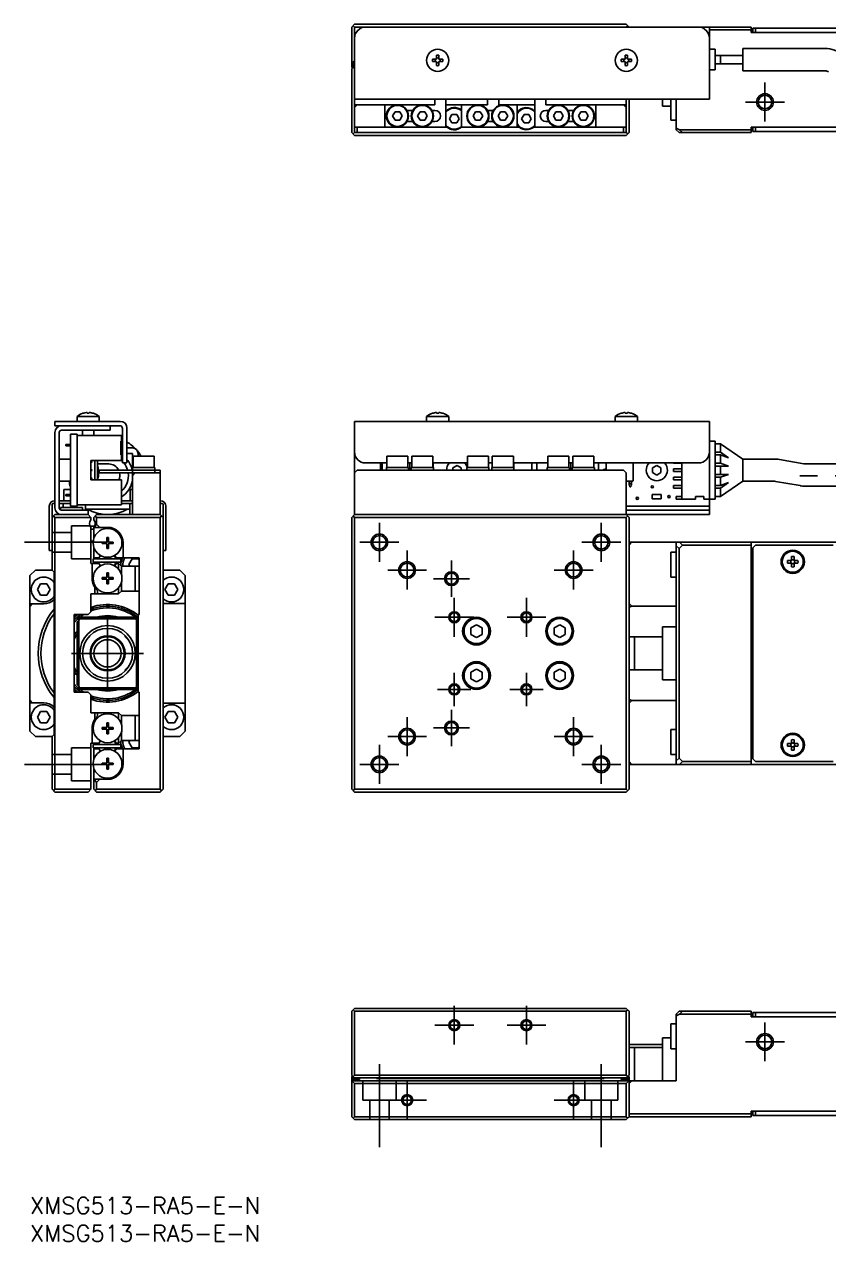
# Model space of a CAD drawing. Extents: x -1 to 589, y -8 to 215.
# Drawn here: x -1 to 144, y -8 to 211.3 of the extents above; entities that cross this region are included whole.
import ezdxf

# ---------------------------------------------------------------- set-up
doc = ezdxf.new("R2010")
doc.units = 0
doc.header["$LTSCALE"] = 0.5
doc.linetypes.add('CENTER', pattern=[50.8, 31.75, -6.35, 6.35, -6.35])
doc.linetypes.add('DASHED', pattern=[19.05, 12.7, -6.35])
for name, color, linetype in [('MSM_CENTER', 1, 'CENTER'), ('MSM_CONTINUOUS', 7, 'CONTINUOUS'), ('MSM_DASHED', 4, 'DASHED'), ('MSM_NARROW', 5, 'CONTINUOUS'), ('MSM_PART_NUMBER', 7, 'CONTINUOUS')]:
    doc.layers.add(name, color=color, linetype=linetype)
doc.styles.get("Standard").update_dxf_attribs({"font": 'txt.shx', "height": 1, "bigfont": 'bigfont.shx'})

# ---------------------------------------------------------------- blocks, each defined once
blk = doc.blocks.new('*U2')
at = {"layer": 'MSM_PART_NUMBER'}
blk.add_text('XMSG513-RA5-E-N', height=3, dxfattribs=at).set_placement((0, -3))
blk = doc.blocks.new('*U3')
at = {"layer": 'MSM_PART_NUMBER'}
blk.add_text('XMSG513-RA5-E-N', height=3, dxfattribs=at).set_placement((0, -8))

msp = doc.modelspace()

# ---------------------------------------------------------------- linework, layer by layer
at = {"layer": 'MSM_CENTER'}
for p, q in [((132.5, 200.83), (132.5, 193.83)), ((129, 197.33), (136, 197.33)), ((288, 130), (138, 130)), ((63, 121.5), (63, 114.5)), ((103, 121.5), (103, 114.5)), ((14, 118), (-1, 118)), ((59.5, 118), (66.5, 118)), ((68, 116.5), (68, 109.5)), ((98, 116.5), (98, 109.5)), ((99.5, 118), (106.5, 118)), ((76, 108.2), (76, 114.7)), ((64.5, 113), (71.5, 113)), ((94.5, 113), (101.5, 113)), ((72.75, 111.45), (79.25, 111.45)), ((76.5, 108), (76.5, 101)), ((89.5, 108), (89.5, 101)), ((14, 91.5), (14, 104.5)), ((73, 104.5), (80, 104.5)), ((86, 104.5), (93, 104.5)), ((7.5, 98), (20.5, 98)), ((76.5, 88.5), (76.5, 94.5)), ((89.5, 88.5), (89.5, 94.5)), ((73.5, 91.5), (79.5, 91.5)), ((86.5, 91.5), (92.5, 91.5)), ((76, 81.3), (76, 87.8)), ((68, 86.5), (68, 79.5)), ((98, 86.5), (98, 79.5)), ((72.75, 84.55), (79.25, 84.55)), ((63, 81.5), (63, 74.5)), ((64.5, 83), (71.5, 83)), ((94.5, 83), (101.5, 83)), ((103, 81.5), (103, 74.5)), ((-1, 78), (14, 78)), ((59.5, 78), (66.5, 78)), ((99.5, 78), (106.5, 78)), ((76.5, 27.5), (76.5, 34.5)), ((89.5, 27.5), (89.5, 34.5)), ((73, 31), (80, 31)), ((86, 31), (93, 31)), ((132.5, 24.5), (132.5, 31.5)), ((129, 28), (136, 28)), ((63, 9), (63, 24)), ((103, 9), (103, 24)), ((68, 14), (68, 21)), ((98, 14), (98, 21)), ((64.5, 17.5), (71.5, 17.5)), ((94.5, 17.5), (101.5, 17.5))]:
    msp.add_line(p, q, dxfattribs=at)
at = {"layer": 'MSM_CONTINUOUS'}
for p, q in [((58.5, 211.33), (58, 210.83)), ((58, 203.63), (58, 210.83)), ((58.25, 211.08), (58.5, 210.83)), ((58.5, 211.33), (107.5, 211.33)), ((58.5, 191.83), (58.5, 210.83)), ((58.5, 210.83), (130, 210.83)), ((108, 210.83), (107.5, 211.33)), ((107.5, 210.83), (107.75, 211.08)), ((122.5, 210.83), (122.5, 197.83)), ((130, 210.83), (130, 209.83)), ((130.3, 209.83), (130.3, 210.63)), ((130.3, 210.63), (145.3, 210.63)), ((130.8, 210.63), (130.8, 209.83)), ((130, 210.33), (122.5, 210.33)), ((145.5, 209.83), (130, 209.83)), ((123.5, 206.83), (122.5, 206.83)), ((123.5, 206.83), (123.5, 203.13)), ((128.5, 206.98), (128.5, 202.98)), ((143.33, 206.98), (128.5, 206.98)), ((58.5, 204.83), (58, 204.33)), ((58.5, 204.33), (58, 204.33)), ((58, 204.13), (58.5, 204.13)), ((72.57, 205.03), (73.3, 205.03)), ((73.3, 204.63), (72.57, 204.63)), ((73.3, 205.03), (73.3, 205.76)), ((73.3, 203.9), (73.3, 204.63)), ((73.7, 205.76), (73.7, 205.03)), ((73.7, 205.03), (74.43, 205.03)), ((73.7, 204.63), (73.7, 203.9)), ((74.43, 204.63), (73.7, 204.63)), ((106.57, 205.03), (107.3, 205.03)), ((107.3, 204.63), (106.57, 204.63)), ((107.3, 205.03), (107.3, 205.76)), ((107.3, 203.9), (107.3, 204.63)), ((107.7, 205.76), (107.7, 205.03)), ((107.7, 205.03), (108.43, 205.03)), ((107.7, 204.63), (107.7, 203.9)), ((108.43, 204.63), (107.7, 204.63)), ((128.5, 205.73), (123.5, 205.73)), ((123.5, 204.23), (128.5, 204.23)), ((124.5, 205.73), (124.5, 204.23)), ((58.5, 203.83), (58, 203.33)), ((58.1, 203.53), (58, 203.63)), ((58, 191.83), (58, 203.33)), ((58.1, 203.43), (58.1, 203.63)), ((58.5, 203.33), (58.25, 203.58)), ((58.5, 203.93), (58.4, 203.93)), ((123.5, 203.13), (122.5, 203.13)), ((128.5, 202.98), (143.33, 202.98)), ((122.5, 197.83), (58.5, 197.83)), ((73, 196.83), (73, 197.83)), ((75, 197.83), (75, 192.83)), ((82.5, 196.83), (82.5, 197.83)), ((84.5, 197.83), (84.5, 196.83)), ((91, 197.83), (91, 192.83)), ((93, 197.83), (93, 196.83)), ((107.5, 197.83), (107.5, 191.83)), ((108, 197.83), (108, 191.83)), ((114, 196.58), (114, 197.83)), ((115.5, 197.83), (115.5, 194.08)), ((116.5, 192.33), (116.5, 197.83)), ((73, 196.83), (58.5, 196.83)), ((58.5, 196.33), (59, 196.83)), ((64, 192.83), (64, 196.83)), ((65.38, 194.83), (65.82, 195.58)), ((65.82, 195.58), (66.68, 195.58)), ((66.68, 195.58), (67.12, 194.83)), ((69.02, 195.83), (67.98, 195.83)), ((69.88, 194.83), (70.32, 195.58)), ((70.32, 195.58), (71.18, 195.58)), ((71.18, 195.58), (71.62, 194.83)), ((73, 195.83), (72.48, 195.83)), ((75, 196.83), (82.5, 196.83)), ((77.8, 196.83), (77.8, 192.83)), ((79.88, 194.83), (80.32, 195.58)), ((80.32, 195.58), (81.18, 195.58)), ((81.18, 195.58), (81.62, 194.83)), ((83.52, 195.83), (82.48, 195.83)), ((84.38, 194.83), (84.82, 195.58)), ((84.5, 196.83), (91, 196.83)), ((84.82, 195.58), (85.68, 195.58)), ((85.68, 195.58), (86.12, 194.83)), ((87.8, 192.83), (87.8, 196.83)), ((93, 196.83), (107.5, 196.83)), ((93.52, 195.83), (93, 195.83)), ((94.38, 194.83), (94.82, 195.58)), ((94.82, 195.58), (95.68, 195.58)), ((95.68, 195.58), (96.12, 194.83)), ((98.02, 195.83), (96.98, 195.83)), ((98.88, 194.83), (99.32, 195.58)), ((99.32, 195.58), (100.18, 195.58)), ((100.18, 195.58), (100.62, 194.83)), ((102, 192.83), (102, 196.83)), ((107, 196.83), (107.5, 196.33)), ((114, 196.58), (115.5, 196.58)), ((65.82, 194.08), (65.38, 194.83)), ((66.68, 194.08), (65.82, 194.08)), ((67.12, 194.83), (66.68, 194.08)), ((67.98, 193.83), (69.02, 193.83)), ((70.32, 194.08), (69.88, 194.83)), ((71.18, 194.08), (70.32, 194.08)), ((71.62, 194.83), (71.18, 194.08)), ((72.48, 193.83), (73, 193.83)), ((75.63, 194.33), (76.07, 195.08)), ((76.07, 193.58), (75.63, 194.33)), ((76.07, 195.08), (76.93, 195.08)), ((76.93, 193.58), (76.07, 193.58)), ((76.93, 195.08), (77.37, 194.33)), ((77.37, 194.33), (76.93, 193.58)), ((80.32, 194.08), (79.88, 194.83)), ((81.18, 194.08), (80.32, 194.08)), ((81.62, 194.83), (81.18, 194.08)), ((82.48, 193.83), (83.52, 193.83)), ((84.82, 194.08), (84.38, 194.83)), ((85.68, 194.08), (84.82, 194.08)), ((86.12, 194.83), (85.68, 194.08)), ((88.63, 194.33), (89.07, 195.08)), ((89.07, 193.58), (88.63, 194.33)), ((89.07, 195.08), (89.93, 195.08)), ((89.93, 193.58), (89.07, 193.58)), ((89.93, 195.08), (90.37, 194.33)), ((90.37, 194.33), (89.93, 193.58)), ((93, 193.83), (93.52, 193.83)), ((94.82, 194.08), (94.38, 194.83)), ((95.68, 194.08), (94.82, 194.08)), ((96.12, 194.83), (95.68, 194.08)), ((96.98, 193.83), (98.02, 193.83)), ((99.32, 194.08), (98.88, 194.83)), ((100.18, 194.08), (99.32, 194.08)), ((100.62, 194.83), (100.18, 194.08)), ((115.5, 194.08), (116.5, 194.08)), ((58, 191.83), (58.5, 191.33)), ((58.25, 191.58), (58.5, 191.83)), ((58.5, 192.83), (75.18, 192.83)), ((107.5, 191.83), (58.5, 191.83)), ((107.5, 191.33), (58.5, 191.33)), ((59, 192.83), (59, 191.83)), ((77.8, 192.83), (88.18, 192.83)), ((90.82, 192.83), (107.5, 192.83)), ((107, 191.83), (107, 192.83)), ((107.5, 191.83), (107.75, 191.58)), ((107.5, 191.33), (108, 191.83)), ((116.5, 192.63), (117.11, 192.33)), ((117, 191.83), (116.5, 192.33)), ((130, 191.83), (117, 191.83)), ((117.11, 192.33), (130, 192.33)), ((117.11, 192.33), (117.61, 191.83)), ((145.5, 192.83), (130, 192.83)), ((130, 192.83), (130, 191.83)), ((130.3, 192.03), (130.3, 192.83)), ((145.5, 192.03), (130.3, 192.03)), ((130.8, 192.83), (130.8, 192.03)), ((12.5, 140.7), (8.5, 140.7)), ((8.5, 140.7), (8.5, 139.8)), ((9.57, 141.26), (9.55, 141.26)), ((10.3, 141.26), (10.3, 141.39)), ((10.7, 141.26), (10.3, 141.26)), ((10.7, 141.39), (10.7, 141.26)), ((11.45, 141.26), (11.43, 141.26)), ((12.5, 139.8), (12.5, 140.7)), ((75.5, 140.7), (71.5, 140.7)), ((71.5, 140.7), (71.5, 139.8)), ((72.57, 141.26), (72.55, 141.26)), ((73.3, 141.26), (73.3, 141.39)), ((73.7, 141.26), (73.3, 141.26)), ((73.7, 141.39), (73.7, 141.26)), ((74.45, 141.26), (74.43, 141.26)), ((75.5, 139.8), (75.5, 140.7)), ((109.5, 140.7), (105.5, 140.7)), ((105.5, 140.7), (105.5, 139.8)), ((106.57, 141.26), (106.55, 141.26)), ((107.3, 141.26), (107.3, 141.39)), ((107.7, 141.26), (107.3, 141.26)), ((107.7, 141.39), (107.7, 141.26)), ((108.45, 141.26), (108.43, 141.26)), ((109.5, 139.8), (109.5, 140.7)), ((4.5, 139), (4.5, 139.8)), ((4.5, 139.8), (16.3, 139.8)), ((16.2, 139), (4.5, 139)), ((5.7, 138.2), (14.5, 138.2)), ((9.5, 138.2), (9.5, 137.25)), ((11.5, 137.25), (11.5, 138.2)), ((14.5, 139), (14.5, 138.2)), ((16.7, 132.3), (16.7, 138.5)), ((17.5, 138.6), (17.5, 132.3)), ((58.5, 123), (58.5, 139.8)), ((58.5, 139.8), (122.5, 139.8)), ((122.5, 139.8), (122.5, 123)), ((4.5, 137.8), (4.5, 124.2)), ((5.3, 124.2), (5.3, 137.8)), ((7.3, 137.5), (8.5, 137.5)), ((7.3, 124.5), (7.3, 137.5)), ((8.5, 124.5), (8.5, 137.5)), ((16.5, 137.25), (8.5, 137.25)), ((16.4, 133.75), (16.4, 136.25)), ((16.5, 136.25), (16.4, 136.25)), ((16.5, 136.25), (16.5, 137.25)), ((123.5, 136.25), (122.5, 136.25)), ((123.5, 136.25), (123.5, 125.75)), ((6.5, 135.62), (6.5, 135.38)), ((7.3, 135.62), (6.5, 135.62)), ((7.3, 135.38), (6.5, 135.38)), ((16.4, 135.45), (16.5, 135.45)), ((16.4, 135.07), (16.5, 135.07)), ((16.4, 134.92), (16.5, 134.92)), ((16.4, 134.55), (16.5, 134.55)), ((16.7, 134), (16.4, 134)), ((16.5, 134.55), (16.5, 135.45)), ((16.5, 135), (16.7, 135)), ((17.5, 135), (18.5, 135)), ((18.5, 134), (17.5, 134)), ((18.5, 131.5), (18.5, 134)), ((19.5, 133.5), (19.5, 134)), ((124.5, 135.75), (123.5, 135.75)), ((123.5, 134.25), (124.5, 134.25)), ((124.5, 135.75), (124.5, 134.25)), ((128.5, 133), (124.5, 135.75)), ((124.5, 134.25), (125.95, 133.25)), ((7.3, 133), (5.3, 133)), ((11, 132.75), (16.5, 132.75)), ((11, 129.25), (11, 132.75)), ((11.7, 132.75), (11.7, 129.25)), ((12.2, 132.75), (12.2, 129.25)), ((14.21, 132.13), (12.2, 132.13)), ((16.5, 133.75), (16.4, 133.75)), ((16.5, 132.75), (16.5, 133.75)), ((17.5, 132.3), (16.7, 132.3)), ((22.4, 133.5), (18.6, 133.5)), ((18.6, 133.5), (18.6, 131.5)), ((22.4, 131.5), (22.4, 133.5)), ((64.35, 132.3), (60.5, 132.3)), ((63.2, 131), (63.2, 132.3)), ((63.5, 131), (63.5, 132.3)), ((68.15, 133.5), (64.35, 133.5)), ((64.35, 133.5), (64.35, 131.5)), ((68.15, 131.5), (68.15, 133.5)), ((68.85, 132.3), (68.15, 132.3)), ((68.5, 131), (68.5, 132.3)), ((72.65, 133.5), (68.85, 133.5)), ((68.85, 133.5), (68.85, 131.5)), ((72.65, 131.5), (72.65, 133.5)), ((78.85, 132.3), (72.65, 132.3)), ((72.67, 131.5), (72.67, 132.3)), ((76.25, 131.43), (77, 131.87)), ((77, 131.87), (77.75, 131.43)), ((82.65, 133.5), (78.85, 133.5)), ((78.85, 133.5), (78.85, 131.5)), ((82.65, 131.5), (82.65, 133.5)), ((83.35, 132.3), (82.65, 132.3)), ((87.15, 133.5), (83.35, 133.5)), ((83.35, 133.5), (83.35, 131.5)), ((87.15, 131.5), (87.15, 133.5)), ((93.35, 132.3), (87.15, 132.3)), ((87.25, 132.3), (87.25, 131.5)), ((90.45, 131), (90.45, 132.3)), ((91.37, 132.3), (91.37, 131)), ((97.15, 133.5), (93.35, 133.5)), ((93.35, 133.5), (93.35, 131.5)), ((97.15, 131.5), (97.15, 133.5)), ((97.85, 132.3), (97.15, 132.3)), ((97.5, 131), (97.5, 132.3)), ((101.65, 133.5), (97.85, 133.5)), ((97.85, 133.5), (97.85, 131.5)), ((101.65, 131.5), (101.65, 133.5)), ((120.5, 132.3), (101.65, 132.3)), ((102.5, 131), (102.5, 132.3)), ((103.86, 131), (103.86, 132.3)), ((108.76, 132.3), (108.76, 129.15)), ((112.25, 131.43), (113, 131.87)), ((113, 131.87), (113.75, 131.43)), ((116, 132.25), (116, 132.3)), ((116, 132.25), (117.5, 132.25)), ((117.5, 132.3), (117.5, 125.75)), ((124.5, 133.75), (123.5, 133.75)), ((123.5, 132.25), (124.5, 132.25)), ((125.95, 131.75), (123.5, 131.75)), ((124.5, 133.75), (124.5, 132.25)), ((125.95, 133.25), (124.5, 133.75)), ((124.5, 132.25), (125.95, 131.75)), ((124.5, 131.75), (124.5, 130.25)), ((128.5, 133), (128.5, 129)), ((134.24, 133), (128.5, 133)), ((139.51, 132.15), (135.11, 132.92)), ((152, 132.13), (139.69, 132.13)), ((12.35, 130.13), (12.35, 131)), ((12.5, 130.5), (12.5, 131)), ((22.5, 131), (12.5, 131)), ((12.5, 130.5), (23.5, 130.5)), ((18.5, 131.5), (18.5, 123)), ((18.5, 131.5), (22.5, 131.5)), ((18.5, 130), (19, 130.5)), ((22.5, 130.5), (22.5, 131.5)), ((22.5, 131), (23.5, 131)), ((23.5, 123), (23.5, 131)), ((59, 131), (58.5, 130.5)), ((107, 131), (59, 131)), ((64.25, 131.5), (68.25, 131.5)), ((64.25, 131.5), (64.25, 131)), ((68.25, 131), (68.25, 131.5)), ((68.75, 131.5), (72.75, 131.5)), ((68.75, 131.5), (68.75, 131)), ((72.75, 131), (72.75, 131.5)), ((76.25, 131), (76.25, 131.43)), ((77.75, 131.43), (77.75, 131)), ((78.75, 131.5), (82.75, 131.5)), ((78.75, 131.5), (78.75, 131)), ((82.75, 131), (82.75, 131.5)), ((83.25, 131.5), (87.25, 131.5)), ((83.25, 131.5), (83.25, 131)), ((87.25, 131), (87.25, 131.5)), ((93.25, 131.5), (97.25, 131.5)), ((93.25, 131.5), (93.25, 131)), ((97.25, 131), (97.25, 131.5)), ((97.75, 131.5), (101.75, 131.5)), ((97.75, 131.5), (97.75, 131)), ((101.75, 131), (101.75, 131.5)), ((107.5, 130.5), (107, 131)), ((107.5, 123), (107.5, 130.5)), ((112.25, 130.57), (112.25, 131.43)), ((113, 130.13), (112.25, 130.57)), ((113.75, 130.57), (113, 130.13)), ((113.75, 131.43), (113.75, 130.57)), ((116, 130.75), (116, 131.25)), ((117.5, 131.25), (116, 131.25)), ((116, 130.75), (117.5, 130.75)), ((116, 129.25), (116, 129.75)), ((117.5, 129.75), (116, 129.75)), ((123.5, 130.25), (125.95, 130.25)), ((124.5, 129.75), (123.5, 129.75)), ((125.95, 130.25), (124.5, 129.75)), ((124.5, 129.75), (124.5, 128.25)), ((5.3, 129), (7.3, 129)), ((7.3, 127.5), (6.1, 127.5)), ((6.1, 127.5), (6.1, 125.5)), ((16.5, 129.25), (11, 129.25)), ((16.5, 124.75), (16.5, 129.25)), ((18.5, 127.5), (18.1, 127.5)), ((18.1, 127.5), (18.1, 125.5)), ((108.66, 129.05), (107.5, 129.05)), ((108, 129.05), (108, 128.32)), ((108.43, 128.61), (108, 128.61)), ((108.11, 128.25), (108, 128.32)), ((108.11, 128), (108.11, 128.25)), ((108.11, 128), (108.31, 128)), ((108.43, 128.32), (108.31, 128.25)), ((108.31, 128.25), (108.31, 128)), ((108.43, 129.05), (108.43, 128.32)), ((116, 129.25), (117.5, 129.25)), ((116, 127.75), (116, 128.25)), ((117.5, 128.25), (116, 128.25)), ((116, 127.75), (117.5, 127.75)), ((123.5, 128.25), (124.5, 128.25)), ((124.5, 127.75), (123.5, 127.75)), ((124.5, 126.25), (128.5, 129)), ((124.5, 128.25), (125.95, 128.75)), ((125.95, 128.75), (124.5, 127.75)), ((124.5, 127.75), (124.5, 126.25)), ((128.5, 129), (134.24, 129)), ((134.41, 128.98), (138.82, 128.21)), ((139.69, 128.13), (152, 128.13)), ((7.3, 125.5), (5.3, 125.5)), ((6.5, 126.62), (6.5, 126.38)), ((7.3, 126.62), (6.5, 126.62)), ((7.3, 126.38), (6.5, 126.38)), ((18.5, 125.5), (16.5, 125.5)), ((112.18, 126.64), (112.18, 125.84)), ((113.78, 126.64), (112.18, 126.64)), ((112.18, 125.84), (113.78, 125.84)), ((113.78, 125.84), (113.78, 126.64)), ((116.5, 125.75), (116.5, 126.25)), ((117.5, 126.25), (116.5, 126.25)), ((116.5, 125.75), (120, 125.75)), ((120, 126.25), (121.5, 126.25)), ((120, 125.75), (120, 126.25)), ((121.5, 125.75), (121.5, 126.25)), ((121.5, 125.75), (123.5, 125.75)), ((123.5, 126.25), (124.5, 126.25)), ((3.5, 116.5), (3.5, 124.5)), ((4, 124.8), (4, 122.5)), ((4, 122.5), (4.5, 123)), ((4.5, 125), (4.2, 125)), ((4.5, 123), (10.5, 123)), ((7.3, 125), (5.3, 125)), ((5.5, 124.3), (9.5, 124.3)), ((5.5, 124.3), (5.5, 123.85)), ((10.5, 123.8), (5.7, 123.8)), ((6, 125), (6, 124.3)), ((7.3, 124.5), (8.5, 124.5)), ((8.5, 124.75), (16.5, 124.75)), ((9.5, 123.8), (9.5, 124.3)), ((10, 123.8), (10, 124.75)), ((10, 124), (18, 124)), ((10.5, 123.8), (10.5, 123)), ((10.5, 123), (11, 122.5)), ((11.5, 122.5), (12, 123)), ((12, 123), (23.5, 123)), ((18.5, 125), (16.5, 125)), ((18, 125), (18, 123)), ((23.8, 125), (23.5, 125)), ((24, 122.5), (23.5, 123)), ((24, 124.8), (24, 122.5)), ((24.5, 116.5), (24.5, 124.5)), ((58, 122.5), (58.5, 123)), ((122.5, 123), (58.5, 123)), ((122.5, 124.5), (107.5, 124.5)), ((122.5, 123.8), (107.5, 123.8)), ((107.5, 123), (108, 122.5)), ((4, 113), (4, 122.5)), ((4.25, 122.75), (4.5, 122.5)), ((4.5, 122.5), (4.5, 73.5)), ((11, 122.5), (4.5, 122.5)), ((10.88, 120.9), (11.62, 120.9)), ((11, 122.06), (11, 122.5)), ((11, 114.2), (11, 120.74)), ((11.5, 122.06), (11.5, 122.5)), ((11.5, 120.74), (11.5, 118.61)), ((14, 120.7), (11.5, 120.7)), ((12, 121.3), (11.58, 120.7)), ((11.75, 122.75), (12, 122.5)), ((12, 122.5), (12, 121.3)), ((23.5, 122.5), (12, 122.5)), ((12.6, 120.7), (12, 121.3)), ((23.5, 122.5), (23.75, 122.75)), ((23.5, 73.5), (23.5, 122.5)), ((24, 122.5), (24, 73.5)), ((58, 73.5), (58, 122.5)), ((58.25, 122.75), (58.5, 122.5)), ((58.5, 122.5), (58.5, 73.5)), ((107.5, 122.5), (58.5, 122.5)), ((107.5, 122.5), (107.75, 122.75)), ((107.5, 73.5), (107.5, 122.5)), ((108, 122.5), (108, 73.5)), ((11, 120.4), (11.5, 120.4)), ((13.86, 118.9), (14.15, 118.9)), ((13.86, 118.11), (13.86, 118.9)), ((14.15, 118.11), (14.15, 118.9)), ((4, 116.5), (3.5, 116.5)), ((11, 118.2), (11.42, 118.2)), ((11.4, 118), (11, 118)), ((11.5, 117.19), (11.5, 115.2)), ((13, 118.05), (13.8, 118.05)), ((13, 118.05), (13, 117.76)), ((13, 117.76), (13.8, 117.76)), ((13.53, 117.76), (13.53, 118.05)), ((14.15, 118.37), (13.86, 118.37)), ((13.86, 116.9), (13.86, 117.69)), ((13.86, 117.43), (14.15, 117.43)), ((13.86, 116.9), (14.15, 116.9)), ((14.15, 116.9), (14.15, 117.69)), ((14.21, 118.05), (15, 118.05)), ((14.21, 117.76), (15, 117.76)), ((14.47, 117.76), (14.47, 118.05)), ((15, 118.05), (15, 117.76)), ((16.8, 115.2), (16.8, 117.9)), ((24.5, 116.5), (24, 116.5)), ((108, 117.5), (108.5, 118)), ((145.5, 118), (108, 118)), ((115.5, 116.25), (115.5, 111.75)), ((116.5, 116.25), (115.5, 116.25)), ((116.5, 78), (116.5, 118)), ((117, 116.89), (116.5, 117.39)), ((117.61, 117.5), (117, 116.89)), ((117, 116.89), (117, 79.11)), ((117.11, 118), (117.61, 117.5)), ((130, 117.5), (117.61, 117.5)), ((130, 118), (130, 78)), ((130.8, 117.5), (130.3, 117)), ((130.3, 117), (130.3, 79)), ((144.8, 117.5), (130.8, 117.5)), ((12.46, 114.2), (11, 114.2)), ((11.2, 114.2), (11.2, 111.5)), ((16.39, 115), (11.39, 115)), ((11.39, 115), (11.39, 114.4)), ((11.39, 114.4), (16.39, 114.4)), ((11.5, 115.2), (12.46, 115.2)), ((12.46, 115.2), (12.63, 115.49)), ((12.46, 114.2), (12.63, 113.91)), ((15.37, 115.49), (15.54, 115.2)), ((15.37, 113.91), (15.54, 114.2)), ((15.54, 115.2), (19.7, 115.2)), ((16, 114.2), (15.54, 114.2)), ((16, 113.16), (16, 114.2)), ((16, 114.2), (16.5, 113.7)), ((16.39, 114.4), (16.39, 115)), ((17.85, 114), (18.42, 115)), ((18.42, 115), (19.58, 115)), ((19.58, 115), (19.7, 114.79)), ((19.7, 105), (19.7, 115.2)), ((137.26, 114.74), (136.58, 114.74)), ((136.58, 114.26), (137.26, 114.26)), ((137.26, 115.42), (137.26, 114.74)), ((137.26, 114.26), (137.26, 113.58)), ((137.74, 114.74), (137.74, 115.42)), ((138.42, 114.74), (137.74, 114.74)), ((137.74, 113.58), (137.74, 114.26)), ((137.74, 114.26), (138.42, 114.26)), ((1, 113), (0, 112)), ((0, 84), (0, 112)), ((1, 113), (4, 113)), ((4.35, 112.65), (4, 113)), ((4.35, 83.35), (4.35, 112.65)), ((13.86, 112.5), (14.15, 112.5)), ((13.86, 111.7), (13.86, 112.5)), ((14.15, 111.97), (13.86, 111.97)), ((14.15, 111.7), (14.15, 112.5)), ((16.5, 113.7), (16.5, 112.21)), ((19.7, 113.7), (16.5, 113.7)), ((18.02, 113.7), (17.85, 114)), ((19, 109.2), (19, 113.7)), ((24, 113), (27, 113)), ((28, 112), (27, 113)), ((28, 112), (28, 107)), ((1.35, 109.5), (1.92, 110.5)), ((1.92, 110.5), (3.08, 110.5)), ((3.08, 110.5), (3.65, 109.5)), ((11.7, 108.7), (11.7, 109.9)), ((13, 111.64), (13.8, 111.64)), ((13, 111.64), (13, 111.36)), ((13, 111.36), (13.8, 111.36)), ((13.53, 111.36), (13.53, 111.64)), ((13.86, 110.5), (13.86, 111.3)), ((13.86, 111.03), (14.15, 111.03)), ((13.86, 110.5), (14.15, 110.5)), ((14.15, 110.5), (14.15, 111.3)), ((14.21, 111.64), (15, 111.64)), ((14.21, 111.36), (15, 111.36)), ((14.47, 111.36), (14.47, 111.64)), ((15, 111.64), (15, 111.36)), ((16, 108.7), (16, 109.84)), ((16.5, 110.79), (16.5, 109.2)), ((24.35, 109.5), (24.92, 110.5)), ((24.92, 110.5), (26.08, 110.5)), ((26.08, 110.5), (26.65, 109.5)), ((115.5, 111.75), (116.5, 111.75)), ((1.92, 108.5), (1.35, 109.5)), ((3.08, 108.5), (1.92, 108.5)), ((3.65, 109.5), (3.08, 108.5)), ((11, 108.7), (16, 108.7)), ((11, 108.7), (11, 105.5)), ((12.2, 109.36), (12.2, 108.7)), ((16.5, 109.2), (16, 108.7)), ((16.5, 109.2), (19.7, 109.2)), ((24.92, 108.5), (24.35, 109.5)), ((26.08, 108.5), (24.92, 108.5)), ((26.65, 109.5), (26.08, 108.5)), ((130.3, 108), (130, 108)), ((2.5, 106.9), (0, 106.9)), ((0, 106.4), (0.5, 106.9)), ((11, 105.5), (10.5, 105)), ((28, 107), (24, 107)), ((28, 107), (28, 89)), ((108.5, 106.49), (108, 106.99)), ((108, 106.31), (108.5, 106.49)), ((116.5, 106.49), (108.5, 106.49)), ((130, 106.25), (130.3, 106.25)), ((8, 105), (10.5, 105)), ((8, 91), (8, 105)), ((8.5, 103.7), (8.8, 104)), ((8.5, 92.3), (8.5, 103.7)), ((9, 104.2), (8.8, 104)), ((8.8, 104), (8.8, 92)), ((9, 104.2), (9.3, 104.5)), ((19, 104.2), (9, 104.2)), ((9.3, 104.5), (18.7, 104.5)), ((18.7, 104.5), (19, 104.2)), ((19.2, 104), (19, 104.2)), ((19.2, 92), (19.2, 104)), ((19.2, 104), (19.5, 103.7)), ((19.5, 91), (19.5, 105)), ((19.5, 105), (19.7, 105)), ((79.5, 102.58), (80.5, 103.15)), ((80.5, 103.15), (81.5, 102.58)), ((94.5, 102.58), (95.5, 103.15)), ((95.5, 103.15), (96.5, 102.58)), ((17.2, 100.97), (17.2, 101.16)), ((17.2, 100.97), (17.43, 100.75)), ((17.43, 100.92), (17.43, 100.75)), ((79.5, 101.42), (79.5, 102.58)), ((80.5, 100.85), (79.5, 101.42)), ((81.5, 101.42), (80.5, 100.85)), ((81.5, 102.58), (81.5, 101.42)), ((94.5, 101.42), (94.5, 102.58)), ((95.5, 100.85), (94.5, 101.42)), ((96.5, 101.42), (95.5, 100.85)), ((96.5, 102.58), (96.5, 101.42)), ((114, 101), (108, 101)), ((109, 95), (109, 101)), ((114, 93.25), (114, 102.75)), ((116.5, 102.75), (114, 102.75)), ((130.2, 103), (130, 102.8)), ((130.2, 103), (130.2, 93)), ((130.3, 103), (130.2, 103)), ((17.43, 100.75), (17.56, 100.75)), ((17.56, 100.75), (17.56, 100.75)), ((17.43, 95.25), (17.2, 95.03)), ((17.2, 94.84), (17.2, 95.03)), ((17.43, 95.25), (17.43, 95.08)), ((17.56, 95.25), (17.43, 95.25)), ((17.56, 95.25), (17.56, 95.25)), ((79.5, 94.58), (80.5, 95.15)), ((79.5, 93.42), (79.5, 94.58)), ((80.5, 95.15), (81.5, 94.58)), ((81.5, 94.58), (81.5, 93.42)), ((94.5, 94.58), (95.5, 95.15)), ((94.5, 93.42), (94.5, 94.58)), ((95.5, 95.15), (96.5, 94.58)), ((96.5, 94.58), (96.5, 93.42)), ((108, 95), (114, 95)), ((8.8, 92), (8.5, 92.3)), ((19.5, 92.3), (19.2, 92)), ((80.5, 92.85), (79.5, 93.42)), ((81.5, 93.42), (80.5, 92.85)), ((95.5, 92.85), (94.5, 93.42)), ((96.5, 93.42), (95.5, 92.85)), ((114, 93.25), (116.5, 93.25)), ((130, 93.2), (130.2, 93)), ((130.2, 93), (130.3, 93)), ((10.5, 91), (8, 91)), ((8.8, 92), (9, 91.8)), ((9, 91.8), (19, 91.8)), ((9.3, 91.5), (9, 91.8)), ((18.7, 91.5), (9.3, 91.5)), ((10.5, 91), (11, 90.5)), ((11, 87.3), (11, 90.5)), ((19, 91.8), (18.7, 91.5)), ((19, 91.8), (19.2, 92)), ((19.7, 91), (19.5, 91)), ((19.7, 80.8), (19.7, 91)), ((0.5, 89.1), (0, 89.6)), ((0, 89.1), (2.5, 89.1)), ((24, 89), (28, 89)), ((28, 89), (28, 84)), ((108.5, 89.51), (108, 89.69)), ((108, 89.01), (108.5, 89.51)), ((108.5, 89.51), (116.5, 89.51)), ((130.3, 89.75), (130, 89.75)), ((130, 88), (130.3, 88)), ((1.35, 86.5), (1.92, 87.5)), ((1.92, 85.5), (1.35, 86.5)), ((1.92, 87.5), (3.08, 87.5)), ((3.08, 87.5), (3.65, 86.5)), ((3.65, 86.5), (3.08, 85.5)), ((16, 87.3), (11, 87.3)), ((11.7, 86.1), (11.7, 87.3)), ((12.2, 87.3), (12.2, 86.64)), ((16, 86.16), (16, 87.3)), ((16, 87.3), (16.5, 86.8)), ((16.5, 86.8), (16.5, 85.21)), ((19.7, 86.8), (16.5, 86.8)), ((19, 82.3), (19, 86.8)), ((24.35, 86.5), (24.92, 87.5)), ((24.92, 85.5), (24.35, 86.5)), ((24.92, 87.5), (26.08, 87.5)), ((26.08, 87.5), (26.65, 86.5)), ((26.65, 86.5), (26.08, 85.5)), ((0, 84), (1, 83)), ((3.08, 85.5), (1.92, 85.5)), ((4, 83), (4.35, 83.35)), ((11.2, 81.8), (11.2, 84.5)), ((13, 84.64), (13.8, 84.64)), ((13, 84.64), (13, 84.36)), ((13, 84.36), (13.8, 84.36)), ((13.53, 84.36), (13.53, 84.64)), ((13.86, 85.5), (14.15, 85.5)), ((13.86, 84.7), (13.86, 85.5)), ((14.15, 84.97), (13.86, 84.97)), ((13.86, 83.5), (13.86, 84.3)), ((13.86, 84.03), (14.15, 84.03)), ((13.86, 83.5), (14.15, 83.5)), ((14.15, 84.7), (14.15, 85.5)), ((14.15, 83.5), (14.15, 84.3)), ((14.21, 84.64), (15, 84.64)), ((14.21, 84.36), (15, 84.36)), ((14.47, 84.36), (14.47, 84.64)), ((15, 84.64), (15, 84.36)), ((16.5, 83.79), (16.5, 82.3)), ((26.08, 85.5), (24.92, 85.5)), ((27, 83), (28, 84)), ((115.5, 84.25), (115.5, 79.75)), ((116.5, 84.25), (115.5, 84.25)), ((4, 83), (1, 83)), ((4, 73.5), (4, 83)), ((11, 81.8), (12.46, 81.8)), ((11, 73.5), (11, 81.8)), ((16.39, 81.6), (11.39, 81.6)), ((11.39, 81.6), (11.39, 81)), ((12.63, 82.09), (12.46, 81.8)), ((15.54, 81.8), (15.37, 82.09)), ((16, 81.8), (15.54, 81.8)), ((16, 81.8), (16, 82.84)), ((16.5, 82.3), (16, 81.8)), ((16.39, 81), (16.39, 81.6)), ((16.5, 82.3), (19.7, 82.3)), ((17.85, 82), (18.02, 82.3)), ((18.42, 81), (17.85, 82)), ((19.7, 81.21), (19.58, 81)), ((27, 83), (24, 83)), ((137.26, 81.74), (136.58, 81.74)), ((136.58, 81.26), (137.26, 81.26)), ((137.26, 82.42), (137.26, 81.74)), ((137.26, 81.26), (137.26, 80.58)), ((137.74, 81.74), (137.74, 82.42)), ((138.42, 81.74), (137.74, 81.74)), ((137.74, 80.58), (137.74, 81.26)), ((137.74, 81.26), (138.42, 81.26)), ((11.39, 81), (16.39, 81)), ((12.46, 80.8), (11.5, 80.8)), ((11.5, 80.8), (11.5, 78.81)), ((12.63, 80.51), (12.46, 80.8)), ((13.86, 79.1), (14.15, 79.1)), ((13.86, 78.3), (13.86, 79.1)), ((14.15, 78.3), (14.15, 79.1)), ((15.54, 80.8), (15.37, 80.51)), ((19.7, 80.8), (15.54, 80.8)), ((16.8, 78.1), (16.8, 80.8)), ((19.58, 81), (18.42, 81)), ((115.5, 79.75), (116.5, 79.75)), ((116.5, 78.61), (117, 79.11)), ((117, 79.11), (117.61, 78.5)), ((130.3, 79), (130.8, 78.5)), ((11.4, 78), (11, 78)), ((11.5, 73.5), (11.5, 77.39)), ((13, 78.24), (13.8, 78.24)), ((13, 78.24), (13, 77.95)), ((13, 77.95), (13.8, 77.95)), ((13.53, 77.95), (13.53, 78.24)), ((14.15, 78.57), (13.86, 78.57)), ((13.86, 77.1), (13.86, 77.89)), ((13.86, 77.63), (14.15, 77.63)), ((13.86, 77.1), (14.15, 77.1)), ((14.15, 77.1), (14.15, 77.89)), ((14.21, 78.24), (15, 78.24)), ((14.21, 77.95), (15, 77.95)), ((14.47, 77.95), (14.47, 78.24)), ((15, 78.24), (15, 77.95)), ((108.5, 78), (108, 78.5)), ((108, 78), (151.5, 78)), ((117.61, 78.5), (117.11, 78)), ((117.61, 78.5), (130, 78.5)), ((130.8, 78.5), (144.8, 78.5)), ((11.5, 75.3), (14, 75.3)), ((11.58, 75.3), (12, 74.7)), ((12, 74.7), (12.6, 75.3)), ((12, 74.7), (12, 73.5)), ((4.5, 73), (4, 73.5)), ((4.5, 73.5), (4.25, 73.25)), ((4.5, 73.5), (11, 73.5)), ((10.5, 73), (4.5, 73)), ((11, 73.5), (10.5, 73)), ((12, 73), (11.5, 73.5)), ((12, 73.5), (11.75, 73.25)), ((12, 73.5), (23.5, 73.5)), ((23.5, 73), (12, 73)), ((23.75, 73.25), (23.5, 73.5)), ((23.5, 73), (24, 73.5)), ((58.5, 73), (58, 73.5)), ((58.5, 73.5), (58.25, 73.25)), ((58.5, 73.5), (107.5, 73.5)), ((107.5, 73), (58.5, 73)), ((107.75, 73.25), (107.5, 73.5)), ((108, 73.5), (107.5, 73)), ((58.5, 34), (58, 33.5)), ((58, 22), (58, 33.5)), ((58.5, 33.5), (58.25, 33.75)), ((58.5, 34), (107.5, 34)), ((107.5, 33.5), (58.5, 33.5)), ((58.5, 33.5), (58.5, 22)), ((108, 33.5), (107.5, 34)), ((107.75, 33.75), (107.5, 33.5)), ((107.5, 22), (107.5, 33.5)), ((108, 33.5), (108, 22)), ((116.5, 33), (117, 33.5)), ((116.5, 33), (116.5, 21)), ((117.11, 33), (116.5, 32.69)), ((117, 33.5), (130, 33.5)), ((117.61, 33.5), (117.11, 33)), ((130, 33), (117.11, 33)), ((130, 33.5), (130, 32.5)), ((130.3, 32.5), (130.3, 33.3)), ((130.3, 33.3), (145.7, 33.3)), ((130.8, 33.3), (130.8, 32.5)), ((115.5, 31.25), (115.5, 26.75)), ((116.5, 31.25), (115.5, 31.25)), ((130, 32.5), (145.5, 32.5)), ((114, 21), (114, 28.75)), ((115.5, 28.75), (114, 28.75)), ((114, 27.5), (108, 27.5)), ((114, 27), (108, 27)), ((109, 21), (109, 27)), ((115.5, 26.75), (116.5, 26.75)), ((58, 22), (58.5, 21.5)), ((58.25, 21.75), (58.5, 22)), ((58.5, 22), (107.5, 22)), ((107.5, 22), (107.75, 21.75)), ((107.5, 21.5), (108, 22)), ((58, 21.7), (58.1, 21.8)), ((58, 14.5), (58, 21.7)), ((58, 21.2), (59.4, 21.2)), ((58, 21), (58.5, 20.5)), ((58, 21), (116.5, 21)), ((58.1, 21.7), (58.1, 21.9)), ((58.4, 21.4), (59.1, 21.4)), ((107.5, 21.5), (58.5, 21.5)), ((58.5, 20.5), (58.5, 14.5)), ((107.5, 20.5), (58.5, 20.5)), ((59.4, 21.5), (59.4, 21.2)), ((62.5, 21.39), (62.5, 21.5)), ((103.5, 21.39), (62.5, 21.39)), ((103.5, 21.39), (103.5, 21.5)), ((106.6, 21.5), (106.6, 21.2)), ((108, 21.2), (106.6, 21.2)), ((106.9, 21.4), (107.6, 21.4)), ((107.5, 20.5), (108, 21)), ((107.5, 14.5), (107.5, 20.5)), ((107.9, 21.9), (107.9, 21.7)), ((107.9, 21.8), (108, 21.7)), ((108, 21.7), (108, 14.5)), ((108, 20.5), (108.5, 21)), ((130, 15.5), (145.5, 15.5)), ((130, 15.5), (130, 14.5)), ((130.3, 14.7), (130.3, 15.5)), ((130.8, 15.5), (130.8, 14.7)), ((58, 14.5), (58.5, 14)), ((58.5, 14.5), (58.25, 14.25)), ((58.5, 14.5), (107.5, 14.5)), ((107.5, 14), (58.5, 14)), ((107.75, 14.25), (107.5, 14.5)), ((107.5, 14), (108, 14.5)), ((108, 15), (130, 15)), ((130, 14.5), (108, 14.5)), ((145.3, 14.7), (130.3, 14.7))]:
    msp.add_line(p, q, dxfattribs=at)
for centre, radius in [((73.5, 204.83), 2), ((107.5, 204.83), 2), ((66.25, 194.83), 2), ((66.25, 194.83), 1.9), ((70.75, 194.83), 2), ((70.75, 194.83), 1.9), ((80.75, 194.83), 2), ((80.75, 194.83), 1.9), ((85.25, 194.83), 2), ((85.25, 194.83), 1.9), ((95.25, 194.83), 2), ((95.25, 194.83), 1.9), ((99.75, 194.83), 2), ((99.75, 194.83), 1.9), ((112.18, 128), 0.2), ((109.48, 125.92), 0.2), ((115.2, 126.24), 0.2), ((14, 117.9), 2.6), ((63, 118), 1.23), ((103, 118), 1.23), ((137.5, 114.5), 2.1), ((137.5, 114.5), 1.9), ((14, 111.5), 2.6), ((68, 113), 1.23), ((98, 113), 1.23), ((76, 111.45), 1.01), ((76.5, 104.5), 0.783), ((89.5, 104.5), 0.783), ((80.5, 102), 2.5), ((80.5, 102), 2.25), ((95.5, 102), 2.5), ((95.5, 102), 2.25), ((14, 98), 5), ((14, 98), 4.5), ((14, 98), 3.15), ((14, 98), 3), ((80.5, 94), 2.5), ((80.5, 94), 2.25), ((95.5, 94), 2.5), ((95.5, 94), 2.25), ((76.5, 91.5), 0.783), ((89.5, 91.5), 0.783), ((14, 84.5), 2.6), ((76, 84.55), 1.01), ((68, 83), 1.23), ((98, 83), 1.23), ((137.5, 81.5), 2.1), ((137.5, 81.5), 1.9), ((14, 78.1), 2.6), ((63, 78), 1.23), ((103, 78), 1.23)]:
    msp.add_circle(centre, radius, dxfattribs=at)
at = {"layer": 'MSM_CONTINUOUS', "extrusion": (0, 0, -1)}
for centre, radius in [((-132.5, 197.33), 1.23), ((-76.5, 31), 0.783), ((-89.5, 31), 0.783), ((-132.5, 28), 1.23), ((-68, 17.5), 0.783), ((-98, 17.5), 0.783)]:
    msp.add_circle(centre, radius, dxfattribs=at)
at = {"layer": 'MSM_CONTINUOUS'}
for centre, radius, start, end in [((60.5, 208.83), 2, 90, 180), ((120.5, 208.83), 2, 0, 90), ((143.33, 201.98), 5, 50, 90), ((73.5, 204.83), 0.95, 167.8468, 192.1532), ((73.5, 204.83), 0.435, 152.6335, 207.3665), ((73.5, 204.83), 0.95, 77.8468, 102.1532), ((73.5, 204.83), 0.435, 62.6335, 117.3665), ((73.5, 204.83), 0.435, 242.6335, 297.3665), ((73.5, 204.83), 0.435, 332.6335, 27.3665), ((73.5, 204.83), 0.95, 347.8468, 12.1532), ((107.5, 204.83), 0.95, 167.8468, 192.1532), ((107.5, 204.83), 0.435, 152.6335, 207.3665), ((107.5, 204.83), 0.95, 77.8468, 102.1532), ((107.5, 204.83), 0.435, 62.6335, 117.3665), ((107.5, 204.83), 0.435, 242.6335, 297.3665), ((107.5, 204.83), 0.435, 332.6335, 27.3665), ((107.5, 204.83), 0.95, 347.8468, 12.1532), ((58.4, 203.63), 0.3, 90, 180), ((73.5, 204.83), 0.95, 257.8468, 282.1532), ((107.5, 204.83), 0.95, 257.8468, 282.1532), ((143.33, 201.98), 1, 50, 90), ((73, 194.83), 1, 270, 90), ((76.5, 194.33), 2, 49.4584, 138.5904), ((76.5, 194.33), 1.9, 46.8264, 142.1364), ((89.5, 194.33), 2, 41.4096, 148.2117), ((89.5, 194.33), 1.9, 37.8636, 153.4746), ((93, 194.83), 1, 90, 270), ((76.5, 194.33), 1.9, 217.8636, 313.1736), ((89.5, 194.33), 1.9, 206.5254, 322.1364), ((89.5, 194.33), 2, 211.7883, 318.5904), ((76.5, 194.33), 2, 221.4096, 311.4096), ((10.5, 138.2), 3.2, 107.27, 128.6822), ((10.5, 138.2), 3.19, 93.5904, 106.9053), ((10.5, 138.2), 3.19, 73.0947, 86.4096), ((10.5, 138.2), 3.2, 51.3178, 72.73), ((73.5, 138.2), 3.2, 107.27, 128.6822), ((73.5, 138.2), 3.19, 93.5904, 106.9053), ((73.5, 138.2), 3.19, 73.0947, 86.4096), ((73.5, 138.2), 3.2, 51.3178, 72.73), ((107.5, 138.2), 3.2, 107.27, 128.6822), ((107.5, 138.2), 3.19, 93.5904, 106.9053), ((107.5, 138.2), 3.19, 73.0947, 86.4096), ((107.5, 138.2), 3.2, 51.3178, 72.73), ((5.7, 137.8), 1.2, 90, 180), ((5.7, 137.8), 0.4, 90, 180), ((16.2, 138.5), 0.5, 0, 90), ((16.3, 138.6), 1.2, 0, 90), ((14, 130), 7, 67.3119, 69.0752), ((14, 130), 7, 43.4242, 60), ((14, 130), 4.57, 53.7855, 58.3207), ((18.5, 134), 1, 0, 90), ((14, 130), 7, 30, 39.8429), ((60.5, 134.3), 2, 180, 270), ((120.5, 134.3), 2, 270, 0), ((10.9, 132.5), 0.25, 293.5782, 66.4218), ((10.35, 131), 2, 337.6684, 22.3316), ((14.21, 130.13), 2, 25.7294, 90), ((14, 130), 3.75, 43.9455, 48.1897), ((14, 130), 3.75, 15.466, 37.8309), ((14, 130), 4.57, 12.6397, 40.016), ((77, 131), 1.9, 136.8264, 180), ((77, 131), 1.9, 15.2575, 43.1736), ((113, 131), 1.9, 136.8264, 43.1736), ((134.24, 128), 5, 80, 90), ((139.69, 133.13), 1, 260, 270), ((10.9, 131), 0.25, 293.5782, 66.4218), ((10.9, 129.5), 0.25, 293.5782, 66.4218), ((10.35, 130.13), 2, 337.6684, 0), ((14.21, 130.13), 2, 333.84, 10.6099), ((14, 130), 3.75, 311.8103, 7.6623), ((103.62, 131), 0.2, 0, 180), ((14, 130), 7, 188.2132, 196.835), ((14, 130), 4.57, 303.1646, 349.9589), ((108.66, 129.15), 0.1, 270, 0), ((134.24, 128), 1, 80, 90), ((139.69, 133.13), 5, 260, 270), ((4.5, 124.5), 1, 90, 180), ((23.5, 124.5), 1, 0, 90), ((4.2, 124.8), 0.2, 90, 180), ((5.7, 124.2), 1.2, 180, 270), ((5.7, 124.2), 0.4, 180, 270), ((14, 130), 7, 238.9973, 301.0027), ((23.8, 124.8), 0.2, 0, 90), ((11.75, 121.4), 1, 138.5904, 221.4096), ((10.75, 121.4), 1, 318.5904, 41.4096), ((14, 117.9), 2.8, 0, 90), ((13.8, 118.11), 0.06, 270, 0), ((13.8, 117.69), 0.06, 0, 90), ((14.21, 118.11), 0.06, 180, 270), ((14.21, 117.69), 0.06, 90, 180), ((13.89, 114.7), 1.59, 161.6416, 169.1069), ((13.89, 114.7), 1.59, 190.8931, 198.3584), ((14, 114.7), 1.59, 143.8028, 150), ((13.89, 114.7), 1.59, 10.8931, 34.2044), ((13.89, 114.7), 1.59, 325.7956, 349.1069), ((14, 114.7), 1.59, 30, 36.1972), ((19, 114), 2.6, 152.5136, 184.5966), ((19, 114), 2.25, 147.769, 187.6623), ((137.5, 114.5), 0.95, 165.3667, 194.6333), ((137.5, 114.5), 0.365, 138.8496, 221.1504), ((137.5, 114.5), 0.95, 75.3667, 104.6333), ((137.5, 114.5), 0.365, 48.8496, 131.1504), ((137.5, 114.5), 0.365, 228.8496, 311.1504), ((137.5, 114.5), 0.365, 318.8496, 41.1504), ((137.5, 114.5), 0.95, 345.3667, 14.6333), ((14, 114.7), 1.59, 210, 216.1972), ((14, 114.7), 1.59, 323.8028, 330), ((137.5, 114.5), 0.95, 255.3667, 284.6333), ((2.5, 109.5), 2.25, 34.6921, 325.3079), ((14, 111.5), 2.8, 180, 229.9948), ((13.8, 111.7), 0.06, 270, 0), ((13.8, 111.3), 0.06, 0, 90), ((14.21, 111.7), 0.06, 180, 270), ((14.21, 111.3), 0.06, 90, 180), ((25.5, 109.5), 2.25, 228.1897, 131.8103), ((2.5, 109.5), 2.6, 270, 315.3603), ((14, 98), 12.5, 140.5338, 219.4662), ((14, 98), 8.8, 51.3178, 109.9323), ((14, 98), 8.5, 49.6798, 110.6673), ((14, 98), 8.2, 47.8764, 111.4601), ((14, 98), 12, 143.5298, 216.4702), ((14, 98), 8.2, 121.3882, 137.0297), ((14, 98), 8.5, 124.5603, 134.9009), ((14, 98), 9, 128.9424, 131.8103), ((14, 98), 8.8, 127.3018, 132.9859), ((14, 98), 6.8, 72.9174, 107.0826), ((14, 98), 6.8, 143.9811, 151.9275), ((14, 98), 6.5, 147.7958, 157.3801), ((14, 98), 6.5, 202.6199, 212.2042), ((14, 98), 6.8, 208.0725, 216.0189), ((14, 98), 8.2, 222.9703, 238.6119), ((14, 98), 8.5, 225.0991, 235.4397), ((14, 98), 8.8, 227.0141, 232.6982), ((14, 98), 9, 228.1897, 231.0576), ((14, 98), 8.2, 248.5399, 312.1236), ((14, 98), 8.5, 249.3327, 310.3202), ((14, 98), 8.8, 250.0677, 308.6822), ((14, 98), 6.8, 252.9174, 287.0826), ((2.5, 86.5), 2.25, 34.6921, 325.3079), ((2.5, 86.5), 2.6, 44.6397, 90), ((25.5, 86.5), 2.25, 228.1897, 131.8103), ((14, 84.5), 2.8, 130.0052, 180), ((13.8, 84.7), 0.06, 270, 0), ((13.8, 84.3), 0.06, 0, 90), ((14.21, 84.7), 0.06, 180, 270), ((14.21, 84.3), 0.06, 90, 180), ((13.89, 81.3), 1.59, 161.6416, 169.1069), ((14, 81.3), 1.59, 143.8028, 150), ((13.89, 81.3), 1.59, 10.8931, 34.2044), ((14, 81.3), 1.59, 30, 36.1972), ((19, 82), 2.6, 175.4034, 207.4864), ((19, 82), 2.25, 172.3377, 212.231), ((137.5, 81.5), 0.95, 165.3667, 194.6333), ((137.5, 81.5), 0.365, 138.8496, 221.1504), ((137.5, 81.5), 0.95, 75.3667, 104.6333), ((137.5, 81.5), 0.365, 48.8496, 131.1504), ((137.5, 81.5), 0.365, 228.8496, 311.1504), ((137.5, 81.5), 0.365, 318.8496, 41.1504), ((137.5, 81.5), 0.95, 345.3667, 14.6333), ((13.89, 81.3), 1.59, 190.8931, 198.3584), ((14, 81.3), 1.59, 210, 216.1972), ((13.89, 81.3), 1.59, 325.7956, 349.1069), ((14, 81.3), 1.59, 323.8028, 330), ((137.5, 81.5), 0.95, 255.3667, 284.6333), ((13.8, 78.3), 0.06, 270, 0), ((13.8, 77.89), 0.06, 0, 90), ((14, 78.1), 2.8, 270, 0), ((14.21, 78.3), 0.06, 180, 270), ((14.21, 77.89), 0.06, 90, 180), ((58.4, 21.7), 0.3, 180, 270), ((59.1, 21.7), 0.3, 270, 318.1897), ((106.9, 21.7), 0.3, 221.8103, 270), ((107.6, 21.7), 0.3, 270, 0)]:
    msp.add_arc(centre, radius, start, end, dxfattribs=at)
at = {"layer": 'MSM_DASHED'}
for p, q in [((10.83, 121), (7.5, 121)), ((7.5, 121), (7.5, 115)), ((7.5, 119.75), (4, 119.75)), ((4, 116.25), (7.5, 116.25)), ((7.5, 115), (11, 115)), ((7.5, 79.75), (4, 79.75)), ((7.5, 81), (7.5, 75)), ((11, 81), (7.5, 81)), ((4, 76.25), (7.5, 76.25)), ((7.5, 75), (11, 75)), ((60, 21), (60, 17.5)), ((66, 17.5), (66, 21)), ((100, 21), (100, 17.5)), ((106, 17.5), (106, 21)), ((60, 17.5), (66, 17.5)), ((61.25, 17.5), (61.25, 14)), ((64.75, 14), (64.75, 17.5)), ((100, 17.5), (106, 17.5)), ((101.25, 17.5), (101.25, 14)), ((104.75, 14), (104.75, 17.5))]:
    msp.add_line(p, q, dxfattribs=at)
at = {"layer": 'MSM_NARROW'}
for p, q in [((17.56, 100.75), (17.56, 100.75)), ((17.56, 95.25), (17.56, 95.25))]:
    msp.add_line(p, q, dxfattribs=at)
for centre, radius in [((132.5, 197.33), 1.5), ((63, 118), 1.5), ((103, 118), 1.5), ((68, 113), 1.5), ((98, 113), 1.5), ((76, 111.45), 1.25), ((76.5, 104.5), 1), ((89.5, 104.5), 1), ((14, 98), 2.46), ((76.5, 91.5), 1), ((89.5, 91.5), 1), ((76, 84.55), 1.25), ((68, 83), 1.5), ((98, 83), 1.5), ((63, 78), 1.5), ((103, 78), 1.5), ((76.5, 31), 1), ((89.5, 31), 1), ((132.5, 28), 1.5), ((68, 17.5), 1), ((98, 17.5), 1)]:
    msp.add_circle(centre, radius, dxfattribs=at)

# ---------------------------------------------------------------- block references
at = {"layer": 'MSM_CONTINUOUS'}
for name in ['*U2', '*U3']:
    msp.add_blockref(name, (0, 0), dxfattribs=at)

doc.saveas('drawing.dxf')
